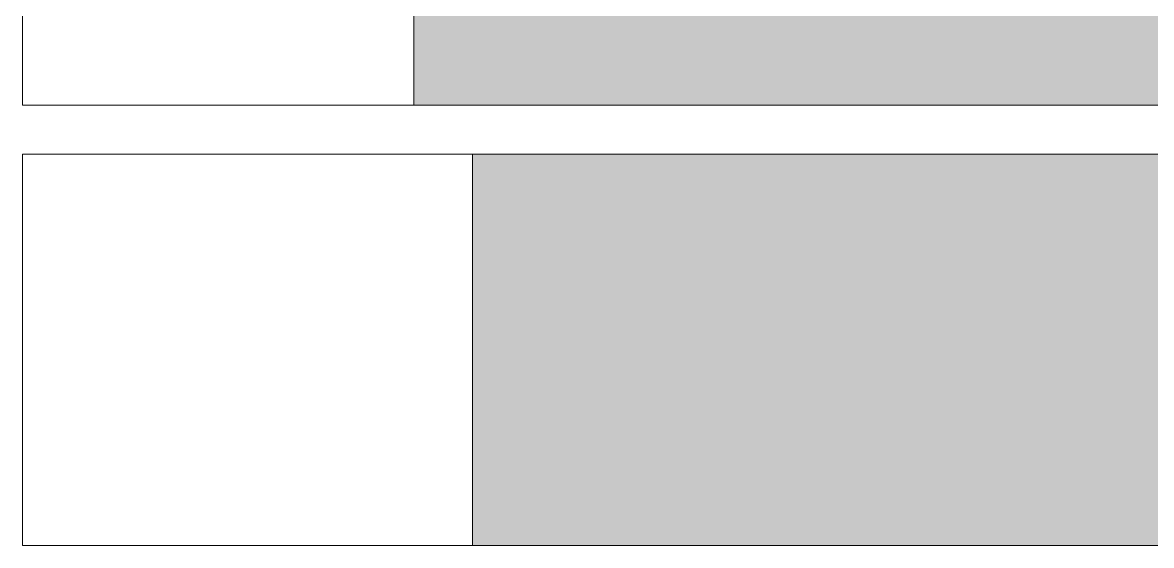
# Model space of a CAD drawing. Header units: millimetres. Extents: x 27500 to 33280, y -10980 to 420.
# Drawn here: x 28975.5 to 28981.27, y -6156.75 to -6154.08 of the extents above; entities that cross this region are included whole.
import ezdxf

# ---------------------------------------------------------------- set-up
doc = ezdxf.new("R2010")
doc.units = ezdxf.units.MM
doc.layers.add('CQEN_DETAIL', color=7, linetype='Continuous', lineweight=5, true_color=0x464d50)
doc.layers.add('CQEN_HARDWARE', color=7, linetype='Continuous', lineweight=5, true_color=0x848c8f)
doc.layers.add('LAYOUT_PARAMETERS', color=7, linetype='Continuous', plot=False)
doc.styles.add('LAYOUT_CONTACTOR_ARIAL', font='arial.ttf')
doc.styles.get("Standard").update_dxf_attribs({"font": 'arial.ttf'})

# ---------------------------------------------------------------- blocks, each defined once
blk = doc.blocks.new('SX_DYN_PLASTRON_KIT_G001')
at = {"layer": 'CQEN_DETAIL'}
blk.add_hatch(color=256, dxfattribs=at).paths.add_polyline_path([(-9.3467, 60), (-15.2467, 60), (-15.2467, 58.5), (-9.3467, 58.5)])
at = {"layer": 'CQEN_HARDWARE'}
for points in [[(-9.3467, 58.5), (-15.2467, 58.5), (-15.2467, 60), (-9.3467, 60)], [(-8.3467, 56.25), (-14.9467, 56.25), (-14.9467, 58.25), (-8.3467, 58.25)], [(-8.3467, 58.25), (-14.9467, 58.25), (-14.9467, 56.25), (-8.3467, 56.25)]]:
    blk.add_hatch(color=256, dxfattribs=at).paths.add_polyline_path(points)
at = {"layer": 'CQEN_DETAIL'}
for p, q in [((-15.2467, 59.2975), (-15.2467, 58.5)), ((-17.2467, 58.5), (-17.2467, 59.0213)), ((-15.2467, 58.5), (-9.3467, 58.5)), ((-17.2467, 56.25), (-17.2467, 58.25)), ((-8.3467, 58.25), (-14.9467, 58.25)), ((-14.9467, 58.25), (-14.9467, 56.25)), ((-8.3467, 56.25), (-14.9467, 56.25))]:
    blk.add_line(p, q, dxfattribs=at)
for points in [[(-15.2467, 58.5), (-15.2859, 58.5), (-15.3251, 58.5), (-15.3643, 58.5), (-15.4035, 58.5), (-15.4426, 58.5), (-15.4817, 58.5), (-15.5204, 58.5), (-15.5591, 58.5), (-15.5978, 58.5), (-15.6365, 58.5), (-15.6752, 58.5), (-15.7133, 58.5), (-15.751, 58.5), (-15.7887, 58.5), (-15.8264, 58.5), (-15.8642, 58.5), (-15.9019, 58.5), (-15.9383, 58.5), (-15.9746, 58.5), (-16.0109, 58.5), (-16.0471, 58.5), (-16.0834, 58.5), (-16.1194, 58.5), (-16.1537, 58.5), (-16.1881, 58.5), (-16.2224, 58.5), (-16.2568, 58.5), (-16.2911, 58.5), (-16.3245, 58.5), (-16.3565, 58.5), (-16.3885, 58.5), (-16.4205, 58.5), (-16.4525, 58.5), (-16.4845, 58.5), (-16.5146, 58.5), (-16.5439, 58.5), (-16.5731, 58.5), (-16.6024, 58.5), (-16.6317, 58.5), (-16.6609, 58.5), (-16.6871, 58.5), (-16.7132, 58.5), (-16.7394, 58.5), (-16.7655, 58.5), (-16.7917, 58.5), (-16.8169, 58.5), (-16.8396, 58.5), (-16.8623, 58.5), (-16.885, 58.5), (-16.9077, 58.5), (-16.9304, 58.5), (-16.951, 58.5), (-16.97, 58.5), (-16.989, 58.5), (-17.008, 58.5), (-17.0269, 58.5), (-17.0459, 58.5), (-17.0615, 58.5), (-17.0765, 58.5), (-17.0916, 58.5), (-17.1066, 58.5), (-17.1216, 58.5), (-17.136, 58.5), (-17.1469, 58.5), (-17.1578, 58.5), (-17.1686, 58.5), (-17.1795, 58.5), (-17.1904, 58.5), (-17.1994, 58.5), (-17.206, 58.5), (-17.2125, 58.5), (-17.2191, 58.5), (-17.2257, 58.5), (-17.2323, 58.5), (-17.2357, 58.5), (-17.2379, 58.5), (-17.2401, 58.5), (-17.2423, 58.5), (-17.2445, 58.5), (-17.2467, 58.5)], [(-17.2467, 58.25), (-17.2442, 58.25), (-17.2416, 58.25), (-17.2391, 58.25), (-17.2366, 58.25), (-17.2341, 58.25), (-17.2301, 58.25), (-17.2225, 58.25), (-17.215, 58.25), (-17.2074, 58.25), (-17.1998, 58.25), (-17.1923, 58.25), (-17.1819, 58.25), (-17.1694, 58.25), (-17.1569, 58.25), (-17.1444, 58.25), (-17.1319, 58.25), (-17.1194, 58.25), (-17.1028, 58.25), (-17.0856, 58.25), (-17.0683, 58.25), (-17.051, 58.25), (-17.0337, 58.25), (-17.0158, 58.25), (-16.994, 58.25), (-16.9722, 58.25), (-16.9503, 58.25), (-16.9285, 58.25), (-16.9067, 58.25), (-16.883, 58.25), (-16.8569, 58.25), (-16.8307, 58.25), (-16.8046, 58.25), (-16.7785, 58.25), (-16.7524, 58.25), (-16.7234, 58.25), (-16.6934, 58.25), (-16.6633, 58.25), (-16.6332, 58.25), (-16.6031, 58.25), (-16.5731, 58.25), (-16.5394, 58.25), (-16.5057, 58.25), (-16.4721, 58.25), (-16.4384, 58.25), (-16.4048, 58.25), (-16.3702, 58.25), (-16.3334, 58.25), (-16.2966, 58.25), (-16.2598, 58.25), (-16.223, 58.25), (-16.1862, 58.25), (-16.1478, 58.25), (-16.1083, 58.25), (-16.0688, 58.25), (-16.0293, 58.25), (-15.9898, 58.25), (-15.9503, 58.25), (-15.9089, 58.25), (-15.8672, 58.25), (-15.8255, 58.25), (-15.7838, 58.25), (-15.7421, 58.25), (-15.7002, 58.25), (-15.6568, 58.25), (-15.6134, 58.25), (-15.57, 58.25), (-15.5267, 58.25), (-15.4833, 58.25), (-15.4394, 58.25), (-15.3949, 58.25), (-15.3504, 58.25), (-15.3059, 58.25), (-15.2614, 58.25), (-15.2169, 58.25), (-15.172, 58.25), (-15.127, 58.25), (-15.0819, 58.25), (-15.0368, 58.25), (-14.9918, 58.25), (-14.9467, 58.25)], [(-14.9467, 56.25), (-14.9918, 56.25), (-15.0368, 56.25), (-15.0819, 56.25), (-15.127, 56.25), (-15.172, 56.25), (-15.2169, 56.25), (-15.2614, 56.25), (-15.3059, 56.25), (-15.3504, 56.25), (-15.3949, 56.25), (-15.4394, 56.25), (-15.4833, 56.25), (-15.5267, 56.25), (-15.57, 56.25), (-15.6134, 56.25), (-15.6568, 56.25), (-15.7002, 56.25), (-15.7421, 56.25), (-15.7838, 56.25), (-15.8255, 56.25), (-15.8672, 56.25), (-15.9089, 56.25), (-15.9503, 56.25), (-15.9898, 56.25), (-16.0293, 56.25), (-16.0688, 56.25), (-16.1083, 56.25), (-16.1478, 56.25), (-16.1862, 56.25), (-16.223, 56.25), (-16.2598, 56.25), (-16.2966, 56.25), (-16.3334, 56.25), (-16.3702, 56.25), (-16.4048, 56.25), (-16.4384, 56.25), (-16.4721, 56.25), (-16.5057, 56.25), (-16.5394, 56.25), (-16.5731, 56.25), (-16.6031, 56.25), (-16.6332, 56.25), (-16.6633, 56.25), (-16.6934, 56.25), (-16.7234, 56.25), (-16.7524, 56.25), (-16.7785, 56.25), (-16.8046, 56.25), (-16.8307, 56.25), (-16.8569, 56.25), (-16.883, 56.25), (-16.9067, 56.25), (-16.9285, 56.25), (-16.9503, 56.25), (-16.9722, 56.25), (-16.994, 56.25), (-17.0158, 56.25), (-17.0337, 56.25), (-17.051, 56.25), (-17.0683, 56.25), (-17.0856, 56.25), (-17.1028, 56.25), (-17.1194, 56.25), (-17.1319, 56.25), (-17.1444, 56.25), (-17.1569, 56.25), (-17.1694, 56.25), (-17.1819, 56.25), (-17.1923, 56.25), (-17.1998, 56.25), (-17.2074, 56.25), (-17.215, 56.25), (-17.2225, 56.25), (-17.2301, 56.25), (-17.2341, 56.25), (-17.2366, 56.25), (-17.2391, 56.25), (-17.2416, 56.25), (-17.2442, 56.25), (-17.2467, 56.25)]]:
    blk.add_lwpolyline(points, dxfattribs=at)
blk = doc.blocks.new('*U497')
blk.add_blockref('SX_DYN_PLASTRON_KIT_G001', (0, 0))
at = {"flags": 1}
for tag in ['WIDTH_MM', 'SOURCE_BLOCK', 'MODEL', 'HEIGHT_MM']:
    blk.add_attdef(tag, (0, 0), '', height=1, dxfattribs=at)
at = {"layer": 'LAYOUT_PARAMETERS', "style": 'LAYOUT_CONTACTOR_ARIAL', "flags": 1}
for tag in ['ARTICLE', 'APERTURE_HEIGHT_MM', 'APERTURE_WIDTH_MM', 'VIEW', 'SOURCE', 'CABINET_SECTION_WIDTH_MM', 'ROW_PITCH_MM', 'PLASTRON_WIDTH_MM', 'PLASTRON_HEIGHT_MM', 'ROWS', 'NOTE', 'MODULES_PER_ROW']:
    blk.add_attdef(tag, (0, 0), '', height=1.7, dxfattribs=at)

msp = doc.modelspace()

# ---------------------------------------------------------------- block references
msp.add_blockref('*U497', (28992.75, -6213))

doc.saveas('drawing.dxf')
